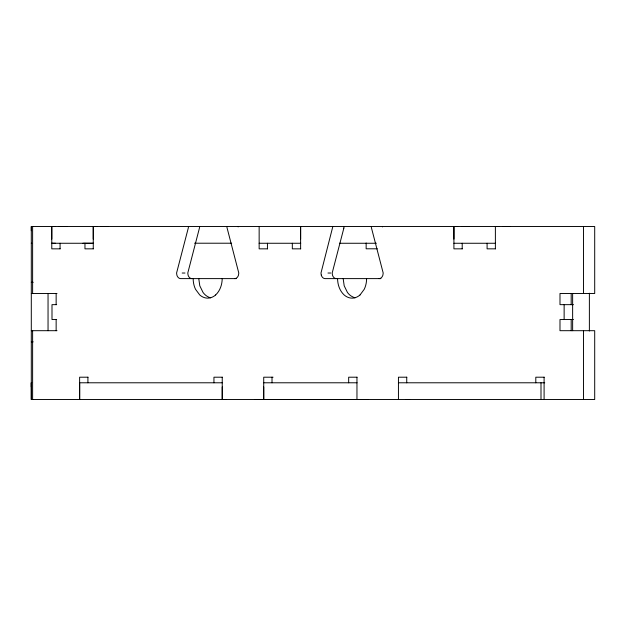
<?xml version="1.0" encoding="UTF-8"?>
<svg xmlns="http://www.w3.org/2000/svg" width="626" height="626" viewBox="0 0 626 626"><rect width="100%" height="100%" fill="white"/><g stroke="black" fill="none" stroke-linecap="round" stroke-linejoin="round"><path stroke-width="0.94" d="M573.471 319.534L559.996 319.534L559.988 330.692L594.7 330.692L594.7 399.521L31.3 399.521L31.3 382.783L31.707 382.783M51.778 239.077L51.778 226.518L55.518 226.518M56.144 304.651L56.144 293.492M93.258 239.077L93.258 226.518L96.991 226.518M225.978 399.521L222.238 399.521L222.238 386.962M263.718 386.962L263.718 399.521L263.718 377.204L273.053 377.204M300.621 239.077L300.621 226.518L300.621 248.843M453.913 239.077L453.913 226.518L457.645 226.518M571.194 330.692L571.194 319.534M332.836 226.518L320.981 273.03L321.271 275.072M222.199 278.609C222.136 284.611 220.109 290.8 215.626 294.956M343.862 228.114L332.179 273.03L332.476 275.072A5.587 4.155 90 0 0 334.065 277.694A5.618 4.171 89.8 0 0 336.326 278.609M360.028 294.956L364.23 289.298A19.555 14.531 90 0 0 366.601 278.609M66.716 226.518L59.251 226.518M108.188 226.518L100.723 226.518M461.385 226.518L468.851 226.518M502.858 226.518L510.323 226.518M31.3 399.521L31.3 226.518L594.7 226.518L594.7 293.492L559.988 293.492L559.996 304.651L573.471 304.651M499.118 226.518L495.385 226.518L495.385 248.843M55.518 243.264L51.778 243.264L93.36 243.264M31.3 243.264L31.707 243.264M194.537 243.217L231.651 243.217M259.148 243.264L300.73 243.264M339.456 243.264L376.382 243.264M453.913 243.264L495.495 243.264M82.89 243.264L93.258 243.264M60.182 248.843L51.778 248.843L51.778 226.518M93.36 248.843L84.964 248.843L84.964 243.264M267.552 248.843L259.148 248.843L259.148 226.518M300.73 248.843L292.326 248.843L292.326 243.264M377.306 248.796L366.147 248.796L366.147 242.974M462.317 248.843L453.913 248.843L453.913 226.518M495.495 248.843L487.091 248.843L487.091 243.264M182.182 273.03L184.983 273.03M327.977 273.03L330.778 273.03M236.213 278.609L180.726 278.609A5.618 4.179 90 0 1 178.457 277.701A5.587 4.155 90 0 1 176.868 275.08L176.579 273.03L188.262 228.114A5.571 4.147 90 0 0 188.449 226.518M380.905 278.609L325.129 278.609A5.618 4.179 90 0 1 322.86 277.701A5.579 4.155 -89.9 0 1 321.263 275.08M31.3 282.326L33.162 282.326M31.3 293.484L56.997 293.492M56.669 304.651L51.997 304.651L51.997 319.534L56.669 319.534M31.3 330.692L56.997 330.692M31.3 341.851L33.162 341.851M88.023 377.204L79.619 377.204L79.619 399.521M222.347 377.204L213.943 377.204L213.943 382.783M357.07 377.204L348.666 377.204L348.666 382.783M406.837 377.204L398.441 377.204L398.441 399.521M544.205 377.204L535.801 377.204L535.801 382.783M222.347 382.783L79.69 382.783L79.69 399.521M263.718 382.783L357.07 382.783M398.441 382.783L544.73 382.783M254.532 399.482L368.166 399.521M405.906 399.521L409.639 399.521M337.57 278.609C337.633 284.611 339.66 290.793 344.144 294.956A19.562 14.531 -89.9 0 0 360.028 294.956M343.173 278.609L344.19 285.792L347.422 292.412A19.054 14.163 -90 0 0 351.022 295.949L353.69 297.381A19.539 14.523 89.9 0 0 355.044 297.812M198.771 278.609L199.788 285.792L203.02 292.412A19.077 14.179 -90 0 0 206.619 295.965L207.942 296.763A19.562 14.531 89.6 0 0 210.649 297.804M238.138 226.518L238.146 226.917M571.194 293.492L571.194 304.651M56.144 319.534L56.144 330.692M31.3 226.518L31.3 230.704M31.3 382.783L31.3 386.962M589.379 293.211L589.379 331.013M583.495 226.518L583.495 293.492M583.495 330.692L583.495 399.521M572.633 293.445L572.641 330.692M564.136 304.651L564.136 319.534M544.096 377.204L544.096 399.521M540.997 382.783L540.997 399.521M462.207 243.264L462.207 248.843M406.736 377.204L406.736 382.783M356.961 377.204L356.961 399.521M272.013 377.204L272.013 382.783M267.443 243.264L267.443 248.843M222.238 377.204L222.238 399.521M93.258 226.518L93.258 248.843M87.914 377.204L87.914 382.783M60.073 243.264L60.073 248.843M48.045 293.445L48.045 330.692M32.615 226.518L32.615 293.492M32.615 330.692L32.615 399.521M371.328 226.518A5.611 4.179 -90 0 0 371.421 227.731L383.19 273.03L382.901 275.072A5.587 4.155 -90 0 1 381.312 277.701A5.618 4.179 90 0 1 379.043 278.609M382.525 226.925A5.626 4.21 -89.9 0 1 382.517 226.518M199.592 226.518A5.517 4.069 -90 0 1 199.428 228.099L187.784 273.03L188.074 275.072A5.579 4.155 -89.9 0 0 189.662 277.701A5.618 4.179 -90 0 0 191.932 278.609M234.64 278.609A5.618 4.171 90 0 0 236.91 277.701A5.579 4.147 89.9 0 0 238.498 275.072L238.788 273.03L227.035 227.723A5.611 4.179 -90 0 1 226.925 226.518M193.168 278.609A19.555 14.531 -90 0 0 195.531 289.298L199.741 294.956A19.555 14.539 90 0 0 215.634 294.963M343.995 226.518A5.517 4.069 -90 0 1 343.823 228.099"/></g></svg>
